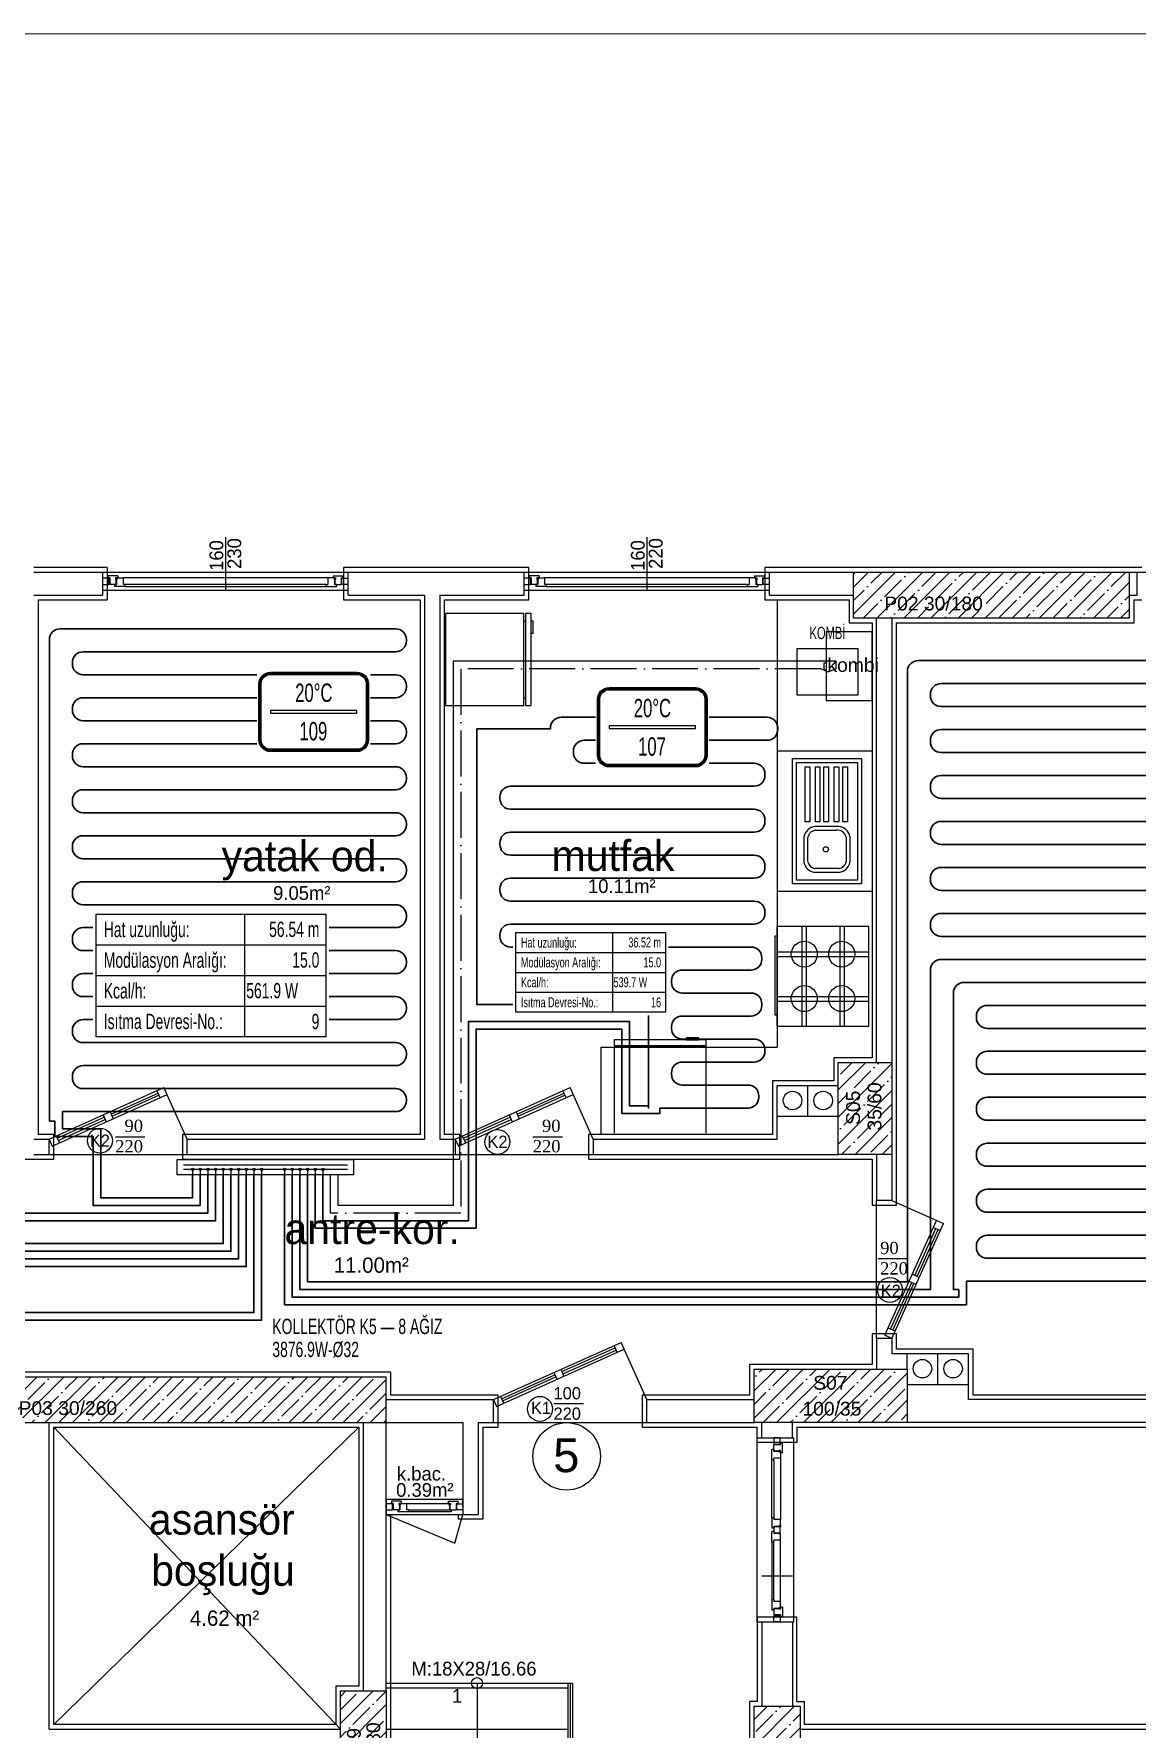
# Model space of a CAD drawing. Header units: centimetres. Extents: x 275281 to 287704, y -444050 to -441150.
# Drawn here: x 278011 to 278731, y -442256 to -441150 of the extents above; entities that cross this region are included whole.
import ezdxf
from ezdxf.enums import TextEntityAlignment as Align

# ---------------------------------------------------------------- set-up
doc = ezdxf.new("R2010")
doc.units = ezdxf.units.CM
doc.linetypes.add('ROTAS_ISITMA_DONUS', pattern=[40, 30, -5, 0, -5])
doc.layers.add('ANTED', color=144, linetype='CONTINUOUS', lineweight=0)
doc.layers.add('ROTAS-ISITMA-PEX', color=1, linetype='Continuous', lineweight=30)
for name, color, linetype in [('MKDU0', 50, 'CONTINUOUS'), ('ROTAS-ISITMA-CAP', 41, 'Continuous'), ('ROTAS-ISITMA-CIHAZ', 2, 'Continuous'), ('ROTAS-ISITMA-DONUS-BORU', 30, 'ROTAS_ISITMA_DONUS'), ('ROTAS-ISITMA-ETIKET', 2, 'Continuous'), ('ROTAS-ISITMA-GIDIS-BORU', 10, 'Continuous'), ('ROTAS-ISITMA-KOLLEKTOR', 1, 'Continuous'), ('ROTAS-ISITMA-MAHAL-ETIKET', 2, 'Continuous')]:
    doc.layers.add(name, color=color, linetype=linetype)
doc.styles.add('arial_1_18', font='arial.ttf', dxfattribs={"height": 0.2})
doc.styles.add('ROTAS-YAZI', font='arial.ttf')
pattern_1 = [(45, (255901.426, -437638.89), (-8.838835, 8.838835), []), (45, (255910.265, -437638.89), (-8.838835, 8.838835), [15.625, -3.125, 0, -3.125])]

# ---------------------------------------------------------------- blocks, each defined once
blk = doc.blocks.new('ROTAS-YI-MAHAL')
at = {"color": 2, "extrusion": (0, 0, -1)}
for points in [[(35.7, -18.4), (35.7, 18.4, 0.414214), (28.2, 25.9), (-28.2, 25.9, 0.414214), (-35.7, 18.4), (-35.7, -18.4, 0.414214), (-28.2, -25.9), (28.2, -25.9, 0.414214)], [(34.2, -18.4), (34.2, 18.4, 0.414214), (28.2, 24.4), (-28.2, 24.4, 0.414214), (-34.2, 18.4), (-34.2, -18.4, 0.414214), (-28.2, -24.4), (28.2, -24.4, 0.414214)]]:
    blk.add_lwpolyline(points, format="xyb", close=True, dxfattribs=at)
at = {"color": 4, "extrusion": (0, 0, -1)}
for points in [[(35.2, -18.4), (35.2, 18.4, 0.414214), (28.2, 25.4), (-28.2, 25.4, 0.414214), (-35.2, 18.4), (-35.2, -18.4, 0.414214), (-28.2, -25.4), (28.2, -25.4, 0.414214)], [(34.7, -18.4), (34.7, 18.4, 0.414214), (28.2, 24.9), (-28.2, 24.9, 0.414214), (-34.7, 18.4), (-34.7, -18.4, 0.414214), (-28.2, -24.9), (28.2, -24.9, 0.414214)]]:
    blk.add_lwpolyline(points, format="xyb", close=True, dxfattribs=at)
at = {"color": 2, "extrusion": (0, 0, -1)}
blk.add_lwpolyline([(28.2, -0.8), (-28.2, -0.8), (-28.2, 0.8), (28.2, 0.8)], close=True, dxfattribs=at)
at = {"color": 4, "style": 'ROTAS-YAZI', "width": 0.65}
blk.add_attdef('DERECE', (-12.1, 6.5), '', height=12, dxfattribs=at)
at = {"color": 2, "style": 'ROTAS-YAZI', "width": 0.65, "flags": 1}
for tag in ['ALAN', 'MAHAL']:
    blk.add_attdef(tag, (0, 0), '', height=5, dxfattribs=at)
at = {"color": 1, "style": 'ROTAS-YAZI', "width": 0.65}
blk.add_attdef('NO', (-9.3, -18.6), '', height=12, dxfattribs=at)
blk = doc.blocks.new('ROTAS-YI-ETIKET')
at = {"color": 2}
for p, q in [((96.9, 0), (96.9, -80)), ((0, -20), (150, -20)), ((0, -40), (150, -40)), ((0, -60), (150, -60))]:
    blk.add_line(p, q, dxfattribs=at)
at = {"color": 2, "extrusion": (0, 0, -1)}
blk.add_lwpolyline([(-150, 0), (-150, -80), (0, -80), (0, 0)], close=True, dxfattribs=at)
at = {"color": 2, "style": 'ROTAS-YAZI', "width": 0.65}
for s, p in [('Hat uzunluğu:', (5, -10)), ('Modülasyon Aralığı:', (5, -30)), ('Kcal/h:', (5, -50)), ('Isıtma Devresi-No.:', (5, -70))]:
    blk.add_text(s, height=10, dxfattribs=at).set_placement(p, align=Align.MIDDLE_LEFT)
at = {"color": 2, "style": 'ROTAS-YAZI', "width": 0.65, "flags": 1}
for tag in ['ALAN', 'NO', 'DERECE', 'BORU', 'MAHAL']:
    blk.add_attdef(tag, (0, 0), '', height=5, dxfattribs=at)
at = {"color": 2, "style": 'ROTAS-YAZI', "width": 0.65}
for tag, p in [('UZ', (145.7, -14.9)), ('AR', (145.7, -34.9)), ('NO1', (145.7, -75))]:
    blk.add_attdef(tag, text='', height=10, dxfattribs=at).set_placement(p, align=Align.RIGHT)
blk.add_attdef('YER', (98, -54.9), '', height=10, dxfattribs=at)

msp = doc.modelspace()

# ---------------------------------------------------------------- hatches: boundary and pattern name
at = {"layer": 'MKDU0', "ltscale": 0.03}
h = msp.add_hatch(dxfattribs=at)
h.set_pattern_fill('ANSI35', color=8, scale=50, style=0)
h.set_pattern_definition(pattern_1)
h.paths.add_polyline_path([(278726.3, -441500.8), (278546.3, -441500.8), (278546.3, -441530.8), (278726.3, -441530.8)])
h.paths.add_polyline_path([(278564, -441528.3), (278632.9, -441528.3), (278632.9, -441514.3), (278564, -441514.3)], flags=24)
h = msp.add_hatch(dxfattribs=at)
h.set_pattern_fill('ANSI35', color=8, scale=50, style=0)
h.set_pattern_definition(pattern_1)
h.paths.add_polyline_path([(278571.3, -441820.8), (278536.3, -441820.8), (278536.3, -441880.8), (278571.3, -441880.8)])
h.paths.add_polyline_path([(278566.9, -441867.5), (278566.9, -441831.4), (278553, -441831.4), (278553, -441867.5)], flags=24)
h.paths.add_polyline_path([(278552.9, -441863.8), (278552.9, -441836.8), (278538.9, -441836.8), (278538.9, -441863.8)], flags=24)
h = msp.add_hatch(dxfattribs=at)
h.set_pattern_fill('ANSI35', color=8, scale=50, style=0)
h.set_pattern_definition(pattern_1)
h.paths.add_polyline_path([(278581.3, -442020.8), (278481.3, -442020.8), (278481.3, -442055.8), (278581.3, -442055.8)])
h.paths.add_polyline_path([(278510.5, -442053.7), (278553.6, -442053.7), (278553.6, -442039.7), (278510.5, -442039.7)], flags=24)
h.paths.add_polyline_path([(278517.6, -442036.8), (278544.6, -442036.8), (278544.6, -442022.9), (278517.6, -442022.9)], flags=24)
h = msp.add_hatch(dxfattribs=at)
h.set_pattern_fill('ANSI35', color=8, scale=50, style=0)
h.set_pattern_definition(pattern_1)
h.paths.add_polyline_path([(278241.3, -442025.8), (277981.3, -442025.8), (277981.3, -442055.8), (278241.3, -442055.8)])
h.paths.add_polyline_path([(277999, -442053.3), (278067.9, -442053.3), (278067.9, -442039.3), (277999, -442039.3)], flags=24)
h = msp.add_hatch(dxfattribs=at)
h.set_pattern_fill('ANSI35', color=8, scale=50, style=0)
h.set_pattern_definition(pattern_1)
h.paths.add_polyline_path([(278241.3, -442230.8), (278211.3, -442230.8), (278211.3, -442310.8), (278241.3, -442310.8)])
h.paths.add_polyline_path([(278239.8, -442285.1), (278239.8, -442249), (278225.8, -442249), (278225.8, -442285.1)], flags=24)
h.paths.add_polyline_path([(278227.1, -442279.7), (278227.1, -442252.7), (278213.1, -442252.7), (278213.1, -442279.7)], flags=24)
h = msp.add_hatch(dxfattribs=at)
h.set_pattern_fill('ANSI35', color=8, scale=50, style=0)
h.set_pattern_definition([(45, (255901.426, -437658.89), (-8.838835, 8.838835), []), (45, (255910.265, -437658.89), (-8.838835, 8.838835), [15.625, -3.125, 0, -3.125])])
h.paths.add_polyline_path([(278511.3, -442240.8), (278481.3, -442240.8), (278481.3, -442320.8), (278511.3, -442320.8)])
h.paths.add_polyline_path([(278509.8, -442295.1), (278509.8, -442259), (278495.8, -442259), (278495.8, -442295.1)], flags=24)
h.paths.add_polyline_path([(278497.1, -442289.7), (278497.1, -442262.7), (278483.1, -442262.7), (278483.1, -442289.7)], flags=24)

# ---------------------------------------------------------------- linework, layer by layer
at = {"layer": 'ANTED'}
msp.add_line((275280.8, -441149.6), (281418.1, -441149.6), dxfattribs=at)
at = {"layer": 'MKDU0', "color": 8, "ltscale": 0.03}
for p, q in [((278136.3, -441477.9), (278136.3, -441512.6)), ((278411.3, -441477.9), (278411.3, -441512.6)), ((278059.1, -441497.8), (278011.3, -441497.8)), ((278011.3, -441500.8), (278056.1, -441500.8)), ((278056.3, -441515.8), (278056.3, -441500.8)), ((278056.3, -441515.8), (278056.3, -441500.8)), ((278056.3, -441500.8), (278216.3, -441500.8)), ((278059.3, -441518.8), (278059.3, -441497.8)), ((278334.3, -441497.8), (278213.3, -441497.8)), ((278213.3, -441497.8), (278213.3, -441518.8)), ((278216.3, -441500.8), (278331.3, -441500.8)), ((278216.3, -441515.8), (278216.3, -441500.8)), ((278331.3, -441515.8), (278331.3, -441500.8)), ((278331.3, -441515.8), (278331.3, -441500.8)), ((278331.3, -441500.8), (278491.3, -441500.8)), ((278334.3, -441518.8), (278334.3, -441497.8)), ((278546.3, -441497.8), (278488.3, -441497.8)), ((278488.3, -441497.8), (278488.3, -441518.8)), ((278491.3, -441500.8), (278546.3, -441500.8)), ((278491.3, -441515.8), (278491.3, -441500.8)), ((278491.3, -441515.8), (278491.3, -441500.8)), ((278726.3, -441497.8), (278546.3, -441497.8)), ((278734.3, -441497.8), (278726.3, -441497.8)), ((278726.3, -441500.8), (278731.3, -441500.8)), ((278731.3, -441515.8), (278731.3, -441500.8)), ((278731.3, -441500.8), (278891.3, -441500.8)), ((278060.3, -441504.8), (278056.3, -441504.8)), ((278056.3, -441508.8), (278060.3, -441508.8)), ((278056.3, -441512.6), (278216.3, -441512.6)), ((278059.6, -441503.2), (278059.6, -441504.6)), ((278066, -441503.2), (278059.6, -441503.2)), ((278060.8, -441504.6), (278059.6, -441504.6)), ((278060.3, -441508.8), (278060.3, -441504.8)), ((278060.8, -441504.6), (278060.8, -441508.8)), ((278064.8, -441508.8), (278060.8, -441508.8)), ((278063.9, -441508.8), (278065.1, -441508.8)), ((278063.9, -441508.8), (278063.9, -441510.2)), ((278070.7, -441510.2), (278063.9, -441510.2)), ((278064.5, -441504.6), (278064.5, -441505.6)), ((278066, -441504.6), (278064.5, -441504.6)), ((278064.8, -441505.6), (278064.5, -441505.6)), ((278064.8, -441505.6), (278064.8, -441508.8)), ((278065.1, -441504.6), (278069.5, -441504.6)), ((278065.1, -441504.6), (278065.1, -441505.1)), ((278065.4, -441505.1), (278065.1, -441505.1)), ((278065.4, -441505.6), (278065.1, -441505.6)), ((278065.1, -441505.6), (278065.1, -441508.8)), ((278065.4, -441505.1), (278065.4, -441505.6)), ((278066, -441503.2), (278066, -441504.6)), ((278203.1, -441504.6), (278069.5, -441504.6)), ((278069.5, -441504.6), (278069.5, -441508.8)), ((278070.7, -441508.8), (278069.5, -441508.8)), ((278201.9, -441508.8), (278070.7, -441508.8)), ((278070.7, -441508.8), (278070.7, -441510.2)), ((278070.7, -441510.2), (278201.9, -441510.2)), ((278201.9, -441508.8), (278201.9, -441510.2)), ((278201.9, -441508.8), (278203.1, -441508.8)), ((278201.9, -441510.2), (278208.7, -441510.2)), ((278207.5, -441504.6), (278203.1, -441504.6)), ((278203.1, -441504.6), (278203.1, -441508.8)), ((278206.6, -441503.2), (278206.6, -441504.6)), ((278206.6, -441503.2), (278213, -441503.2)), ((278206.6, -441504.6), (278208.1, -441504.6)), ((278207.2, -441505.1), (278207.5, -441505.1)), ((278207.2, -441505.1), (278207.2, -441505.6)), ((278207.2, -441505.6), (278207.5, -441505.6)), ((278207.5, -441504.6), (278207.5, -441505.1)), ((278207.5, -441505.6), (278207.5, -441508.8)), ((278208.7, -441508.8), (278207.5, -441508.8)), ((278207.8, -441505.6), (278207.8, -441508.8)), ((278207.8, -441505.6), (278208.1, -441505.6)), ((278207.8, -441508.8), (278211.8, -441508.8)), ((278208.1, -441504.6), (278208.1, -441505.6)), ((278208.7, -441508.8), (278208.7, -441510.2)), ((278211.8, -441504.6), (278211.8, -441508.8)), ((278211.8, -441504.6), (278213, -441504.6)), ((278212.3, -441504.8), (278216.3, -441504.8)), ((278212.3, -441508.8), (278212.3, -441504.8)), ((278216.3, -441508.8), (278212.3, -441508.8)), ((278213, -441503.2), (278213, -441504.6)), ((278335.3, -441504.8), (278331.3, -441504.8)), ((278331.3, -441508.8), (278335.3, -441508.8)), ((278331.3, -441512.6), (278491.3, -441512.6)), ((278334.6, -441503.2), (278334.6, -441504.6)), ((278341, -441503.2), (278334.6, -441503.2)), ((278335.8, -441504.6), (278334.6, -441504.6)), ((278335.3, -441508.8), (278335.3, -441504.8)), ((278335.8, -441504.6), (278335.8, -441508.8)), ((278339.8, -441508.8), (278335.8, -441508.8)), ((278338.9, -441508.8), (278340.1, -441508.8)), ((278338.9, -441508.8), (278338.9, -441510.2)), ((278345.7, -441510.2), (278338.9, -441510.2)), ((278339.5, -441504.6), (278339.5, -441505.6)), ((278341, -441504.6), (278339.5, -441504.6)), ((278339.8, -441505.6), (278339.5, -441505.6)), ((278339.8, -441505.6), (278339.8, -441508.8)), ((278340.1, -441504.6), (278344.5, -441504.6)), ((278340.1, -441504.6), (278340.1, -441505.1)), ((278340.4, -441505.1), (278340.1, -441505.1)), ((278340.4, -441505.6), (278340.1, -441505.6)), ((278340.1, -441505.6), (278340.1, -441508.8)), ((278340.4, -441505.1), (278340.4, -441505.6)), ((278341, -441503.2), (278341, -441504.6)), ((278478.1, -441504.6), (278344.5, -441504.6)), ((278344.5, -441504.6), (278344.5, -441508.8)), ((278345.7, -441508.8), (278344.5, -441508.8)), ((278476.9, -441508.8), (278345.7, -441508.8)), ((278345.7, -441508.8), (278345.7, -441510.2)), ((278345.7, -441510.2), (278476.9, -441510.2)), ((278476.9, -441508.8), (278476.9, -441510.2)), ((278476.9, -441508.8), (278478.1, -441508.8)), ((278476.9, -441510.2), (278483.7, -441510.2)), ((278482.5, -441504.6), (278478.1, -441504.6)), ((278478.1, -441504.6), (278478.1, -441508.8)), ((278481.6, -441503.2), (278481.6, -441504.6)), ((278481.6, -441503.2), (278488, -441503.2)), ((278481.6, -441504.6), (278483.1, -441504.6)), ((278482.2, -441505.1), (278482.5, -441505.1)), ((278482.2, -441505.1), (278482.2, -441505.6)), ((278482.2, -441505.6), (278482.5, -441505.6)), ((278482.5, -441504.6), (278482.5, -441505.1)), ((278482.5, -441505.6), (278482.5, -441508.8)), ((278483.7, -441508.8), (278482.5, -441508.8)), ((278482.8, -441505.6), (278482.8, -441508.8)), ((278482.8, -441505.6), (278483.1, -441505.6)), ((278482.8, -441508.8), (278486.8, -441508.8)), ((278483.1, -441504.6), (278483.1, -441505.6)), ((278483.7, -441508.8), (278483.7, -441510.2)), ((278486.8, -441504.6), (278486.8, -441508.8)), ((278486.8, -441504.6), (278488, -441504.6)), ((278487.3, -441504.8), (278491.3, -441504.8)), ((278487.3, -441508.8), (278487.3, -441504.8)), ((278491.3, -441508.8), (278487.3, -441508.8)), ((278488, -441503.2), (278488, -441504.6)), ((278011.3, -441515.8), (278056.1, -441515.8)), ((278014.3, -441518.8), (278059.1, -441518.8)), ((278014.3, -441533.8), (278014.3, -441518.8)), ((278213.3, -441518.8), (278263.3, -441518.8)), ((278216.3, -441515.8), (278266.3, -441515.8)), ((278263.3, -441518.8), (278263.3, -441867.8)), ((278266.3, -441515.8), (278266.3, -441870.8)), ((278276.3, -441515.8), (278276.3, -441870.8)), ((278276.3, -441515.8), (278331.3, -441515.8)), ((278279.3, -441867.8), (278279.3, -441518.8)), ((278279.3, -441518.8), (278334.3, -441518.8)), ((278488.3, -441518.8), (278543.3, -441518.8)), ((278491.3, -441515.8), (278546.3, -441515.8)), ((278496.3, -441518.8), (278496.3, -441810.8)), ((278543.3, -441518.8), (278543.3, -441533.8)), ((278726.3, -441515.8), (278731.3, -441515.8)), ((278729.3, -441518.8), (278734.3, -441518.8)), ((278729.3, -441533.8), (278729.3, -441518.8)), ((278014.3, -441822.8), (278014.3, -441533.8)), ((278331.1, -441527.8), (278279.9, -441527.8)), ((278279.9, -441527.8), (278279.9, -441587.8)), ((278331.1, -441587.8), (278331.1, -441527.8)), ((278331.1, -441532.8), (278332.1, -441532.8)), ((278332.1, -441527.8), (278332.1, -441587.8)), ((278335.9, -441527.8), (278332.1, -441527.8)), ((278335.9, -441587.8), (278335.9, -441527.8)), ((278335.9, -441532.5), (278337, -441532.5)), ((278335.9, -441540.9), (278335.9, -441532.5)), ((278337, -441532.5), (278337, -441540.9)), ((278543.3, -441533.8), (278548.3, -441533.8)), ((278548.3, -441533.8), (278558.3, -441533.8)), ((278561.3, -441530.8), (278551.3, -441530.8)), ((278558.3, -441533.8), (278558.3, -441817.8)), ((278561.3, -441820.8), (278561.3, -441530.8)), ((278571.3, -441530.8), (278571.3, -441820.8)), ((278574.3, -441820.8), (278574.3, -441533.8)), ((278574.3, -441533.8), (278729.3, -441533.8)), ((278337, -441540.9), (278335.9, -441540.9)), ((278528.3, -441539.8), (278528.3, -441584.8)), ((278558.3, -441539.8), (278528.3, -441539.8)), ((278558.3, -441584.8), (278558.3, -441539.8)), ((278527, -441564.8), (278527, -441559.9)), ((278527, -441559.9), (278528.3, -441559.9)), ((278528.3, -441564.8), (278527, -441564.8)), ((278279.9, -441587.8), (278331.1, -441587.8)), ((278331.1, -441582.8), (278332.1, -441582.8)), ((278332.1, -441587.8), (278335.9, -441587.8)), ((278558.3, -441584.8), (278528.3, -441584.8)), ((278496.3, -441617.5), (278558.3, -441617.5)), ((278506.4, -441704.3), (278506.4, -441622.5)), ((278506.4, -441622.5), (278551.4, -441622.5)), ((278551.4, -441622.5), (278551.4, -441704.3)), ((278508.9, -441701.8), (278508.9, -441625)), ((278508.9, -441625), (278548.9, -441625)), ((278514.6, -441663.8), (278514.6, -441627.8)), ((278514.6, -441627.8), (278517.6, -441627.8)), ((278517.6, -441627.8), (278517.6, -441663.8)), ((278521.3, -441663.8), (278521.3, -441627.8)), ((278521.3, -441627.8), (278524.3, -441627.8)), ((278524.3, -441627.8), (278524.3, -441663.8)), ((278526.9, -441663.8), (278526.9, -441627.8)), ((278526.9, -441627.8), (278529.9, -441627.8)), ((278529.9, -441627.8), (278529.9, -441663.8)), ((278533.6, -441663.8), (278533.6, -441627.8)), ((278533.6, -441627.8), (278536.6, -441627.8)), ((278536.6, -441627.8), (278536.6, -441663.8)), ((278539.2, -441663.8), (278539.2, -441627.8)), ((278539.2, -441627.8), (278542.2, -441627.8)), ((278542.2, -441627.8), (278542.2, -441663.8)), ((278548.9, -441625), (278548.9, -441701.8)), ((278517.6, -441663.8), (278514.6, -441663.8)), ((278536.6, -441666.8), (278521.2, -441666.8)), ((278524.3, -441663.8), (278521.3, -441663.8)), ((278529.9, -441663.8), (278526.9, -441663.8)), ((278536.6, -441663.8), (278533.6, -441663.8)), ((278542.2, -441663.8), (278539.2, -441663.8)), ((278513.9, -441690), (278513.9, -441673.6)), ((278516.4, -441689.7), (278516.4, -441673.9)), ((278534.9, -441669.3), (278521.2, -441669.3)), ((278541.4, -441673.7), (278541.4, -441689.9)), ((278543.9, -441673.4), (278543.9, -441690.2)), ((278548.9, -441701.8), (278508.9, -441701.8)), ((278537, -441696.8), (278520.8, -441696.8)), ((278536.8, -441694.3), (278521, -441694.3)), ((278558.3, -441709.3), (278496.3, -441709.3)), ((278551.4, -441704.3), (278506.4, -441704.3)), ((278556.3, -441732.1), (278496.3, -441732.1)), ((278496.3, -441797.1), (278496.3, -441732.1)), ((278512.4, -441732.1), (278512.4, -441797.1)), ((278515.4, -441732.1), (278515.4, -441797.1)), ((278537.2, -441732.1), (278537.2, -441797.1)), ((278540.2, -441732.1), (278540.2, -441797.1)), ((278556.3, -441797.1), (278556.3, -441732.1)), ((278495, -441738.2), (278496.3, -441738.2)), ((278495, -441780), (278495, -441738.2)), ((278496.3, -441748.6), (278556.3, -441748.6)), ((278496.3, -441751.6), (278556.3, -441751.6)), ((278496.3, -441777.7), (278556.3, -441777.7)), ((278495, -441790), (278495, -441780)), ((278496.3, -441790), (278495, -441790)), ((278496.3, -441780.7), (278556.3, -441780.7)), ((278496.3, -441797.1), (278556.3, -441797.1)), ((278381.3, -441810.8), (278496.3, -441810.8)), ((278381.3, -441810.8), (278381.3, -441867.8)), ((278450.1, -441805.9), (278390.1, -441805.9)), ((278390.1, -441805.9), (278390.1, -441809.8)), ((278390.1, -441809.8), (278450.1, -441809.8)), ((278450.1, -441810.8), (278390.1, -441810.8)), ((278390.1, -441810.8), (278390.1, -441866.9)), ((278395.1, -441810.8), (278395.1, -441809.8)), ((278445.3, -441804.8), (278437, -441804.8)), ((278437, -441804.8), (278437, -441805.9)), ((278437, -441805.9), (278445.3, -441805.9)), ((278445.1, -441810.8), (278445.1, -441809.8)), ((278445.3, -441805.9), (278445.3, -441804.8)), ((278450.1, -441809.8), (278450.1, -441805.9)), ((278450.1, -441866.9), (278450.1, -441810.8)), ((278014.3, -441867.8), (278014.3, -441822.8)), ((278558.3, -441817.8), (278533.3, -441817.8)), ((278533.3, -441817.8), (278533.3, -441832.8)), ((278574.3, -441880.8), (278574.3, -441820.8)), ((278533.3, -441832.8), (278493.3, -441832.8)), ((278493.3, -441832.8), (278493.3, -441835.8)), ((278021.3, -441870.8), (278096.2, -441837.1)), ((278023.3, -441875.3), (278098.2, -441841.7)), ((278061.7, -441854.4), (278092.3, -441840.7)), ((278062.3, -441855.8), (278092.9, -441842.1)), ((278093.7, -441843.7), (278091.6, -441839.2)), ((278111.3, -441870.8), (278096.2, -441837.1)), ((278286.3, -441870.8), (278361.2, -441837.1)), ((278288.3, -441875.3), (278363.2, -441841.7)), ((278326.7, -441854.4), (278357.3, -441840.7)), ((278327.3, -441855.8), (278357.9, -441842.1)), ((278358.7, -441843.7), (278356.6, -441839.2)), ((278376.3, -441870.8), (278361.2, -441837.1)), ((278493.3, -441835.8), (278493.3, -441867.8)), ((278496.3, -441870.8), (278496.3, -441835.8)), ((278496.3, -441835.8), (278536.3, -441835.8)), ((278496.3, -441835.8), (278536.3, -441835.8)), ((278496.3, -441835.8), (278536.3, -441835.8)), ((278496.3, -441835.8), (278536.3, -441835.8)), ((278496.3, -441835.8), (278536.3, -441835.8)), ((278516.3, -441855.8), (278516.3, -441835.8)), ((278026.5, -441870.2), (278057.1, -441856.5)), ((278056.5, -441855), (278058.5, -441859.5)), ((278061, -441852.9), (278063.1, -441857.5)), ((278291.5, -441870.2), (278322.1, -441856.5)), ((278321.5, -441855), (278323.5, -441859.5)), ((278326, -441852.9), (278328.1, -441857.5)), ((278496.3, -441855.8), (278536.3, -441855.8)), ((278496.3, -441855.8), (278536.3, -441855.8)), ((278027.2, -441871.6), (278057.8, -441857.9)), ((278292.2, -441871.6), (278322.8, -441857.9)), ((278011.3, -441870.8), (278021.3, -441870.8)), ((278024.3, -441867.8), (278014.3, -441867.8)), ((278021.3, -441880.8), (278021.3, -441870.8)), ((278021.3, -441870.8), (278023.3, -441875.3)), ((278024.3, -441883.8), (278024.3, -441867.8)), ((278025.9, -441868.7), (278027.9, -441873.3)), ((278064.5, -441869.2), (278083.8, -441869.2)), ((278263.3, -441867.8), (278108.3, -441867.8)), ((278108.3, -441867.8), (278108.3, -441883.8)), ((278111.3, -441870.8), (278266.3, -441870.8)), ((278111.3, -441880.8), (278111.3, -441870.8)), ((278276.3, -441870.8), (278286.3, -441870.8)), ((278289.3, -441867.8), (278279.3, -441867.8)), ((278286.3, -441870.8), (278286.3, -441880.8)), ((278286.3, -441870.8), (278288.3, -441875.3)), ((278289.3, -441883.8), (278289.3, -441867.8)), ((278290.9, -441868.7), (278292.9, -441873.3)), ((278337, -441869.2), (278356.3, -441869.2)), ((278493.3, -441867.8), (278373.3, -441867.8)), ((278373.3, -441867.8), (278373.3, -441883.8)), ((278376.3, -441870.8), (278496.3, -441870.8)), ((278376.3, -441870.8), (278376.3, -441880.8)), ((277963.3, -441883.8), (278024.3, -441883.8)), ((278011.3, -441880.8), (278021.3, -441880.8)), ((278021.3, -441880.8), (278111.3, -441880.8)), ((278108.3, -441883.8), (278289.3, -441883.8)), ((278111.3, -441880.8), (278286.3, -441880.8)), ((278286.3, -441880.8), (278376.3, -441880.8)), ((278373.3, -441883.8), (278533.3, -441883.8)), ((278376.3, -441880.8), (278536.3, -441880.8)), ((278533.3, -441883.8), (278558.3, -441883.8)), ((278558.3, -441883.8), (278558.3, -441913.8)), ((278561.3, -441880.8), (278561.3, -441910.8)), ((278571.3, -441880.8), (278571.3, -441910.8)), ((278574.3, -441913.8), (278574.3, -441880.8)), ((278571.3, -441910.8), (278561.3, -441910.8)), ((278561.3, -442000.8), (278561.3, -441910.8)), ((278571.3, -441910.8), (278604.9, -441925.9)), ((278558.3, -441913.8), (278574.3, -441913.8)), ((278566.7, -441998.7), (278600.4, -441923.8)), ((278571.3, -442000.8), (278604.9, -441925.9)), ((278586.2, -441959.7), (278600, -441929.1)), ((278587.7, -441960.4), (278601.4, -441929.8)), ((278598.3, -441928.4), (278602.9, -441930.4)), ((278581.5, -441948.9), (278562.2, -441948.9)), ((278570.4, -441994.9), (278584.2, -441964.3)), ((278571.9, -441995.5), (278585.6, -441964.9)), ((278587.1, -441965.6), (278582.5, -441963.6)), ((278589.1, -441961), (278584.6, -441959)), ((278574.3, -441997.8), (278558.3, -441997.8)), ((278558.3, -441997.8), (278558.3, -442017.8)), ((278571.3, -442000.8), (278566.7, -441998.7)), ((278573.3, -441996.2), (278568.8, -441994.2)), ((278574.3, -442007.8), (278574.3, -441997.8)), ((278311.3, -442040.8), (278394.5, -442003.4)), ((278313.3, -442045.3), (278396.5, -442007.9)), ((278355.8, -442022.5), (278390.6, -442006.9)), ((278356.5, -442024), (278391.2, -442008.4)), ((278392, -442010), (278389.9, -442005.4)), ((278411.3, -442040.8), (278394.5, -442003.4)), ((278561.3, -442000.8), (278561.3, -442020.8)), ((278571.3, -442000.8), (278561.3, -442000.8)), ((278571.3, -442000.8), (278571.3, -442010.8)), ((278621.3, -442010.8), (278571.3, -442010.8)), ((278624.3, -442007.8), (278574.3, -442007.8)), ((278581.3, -442020.8), (278581.3, -442010.8)), ((278601.3, -442030.8), (278601.3, -442010.8)), ((278621.3, -442040.8), (278621.3, -442010.8)), ((278621.3, -442030.8), (278621.3, -442010.8)), ((278621.3, -442030.8), (278621.3, -442010.8)), ((278624.3, -442037.8), (278624.3, -442007.8)), ((278355.2, -442021), (278357.2, -442025.6)), ((278558.3, -442017.8), (278478.3, -442017.8)), ((278478.3, -442017.8), (278478.3, -442037.8)), ((278044.3, -442022.8), (277999.3, -442022.8)), ((278208.3, -442022.8), (278044.3, -442022.8)), ((278244.3, -442022.8), (278208.3, -442022.8)), ((278244.3, -442037.8), (278244.3, -442022.8)), ((278316.5, -442040.2), (278351.3, -442024.6)), ((278317.2, -442041.6), (278351.9, -442026)), ((278350.6, -442023.1), (278352.7, -442027.7)), ((278581.3, -442030.8), (278621.3, -442030.8)), ((278241.3, -442040.8), (278311.3, -442040.8)), ((278314.3, -442037.8), (278244.3, -442037.8)), ((278311.3, -442055.8), (278311.3, -442040.8)), ((278311.3, -442040.8), (278313.3, -442045.3)), ((278314.3, -442058.8), (278314.3, -442037.8)), ((278315.9, -442038.7), (278317.9, -442043.3)), ((278370, -442043.6), (278350.7, -442043.6)), ((278478.3, -442037.8), (278408.3, -442037.8)), ((278408.3, -442037.8), (278408.3, -442058.8)), ((278411.3, -442040.8), (278481.3, -442040.8)), ((278411.3, -442055.8), (278411.3, -442040.8)), ((278911.3, -442040.8), (278621.3, -442040.8)), ((278908.3, -442037.8), (278624.3, -442037.8)), ((278021.3, -442255.8), (278021.3, -442055.8)), ((278226.3, -442230.8), (278226.3, -442055.8)), ((278241.3, -442055.8), (278291.3, -442055.8)), ((278241.3, -442230.8), (278241.3, -442055.8)), ((278291.3, -442055.7), (278291.3, -442115.7)), ((278301.3, -442055.8), (278311.3, -442055.8)), ((278301.3, -442055.8), (278301.3, -442115.7)), ((278311.3, -442055.8), (278411.3, -442055.8)), ((278411.3, -442055.8), (278481.3, -442055.8)), ((278486.3, -442065.8), (278486.3, -442055.8)), ((278506.3, -442065.8), (278506.3, -442055.8)), ((278911.3, -442055.8), (278581.3, -442055.8)), ((278024.3, -442252.8), (278024.3, -442058.8)), ((278024.3, -442058.8), (278041.3, -442058.8)), ((278024.3, -442058.8), (278211.3, -442255.8)), ((278024.3, -442252.8), (278223.3, -442058.8)), ((278041.3, -442058.8), (278211.3, -442058.8)), ((278211.3, -442058.8), (278223.3, -442058.8)), ((278223.3, -442058.8), (278223.3, -442227.8)), ((278304.3, -442058.8), (278314.3, -442058.8)), ((278304.3, -442058.8), (278304.3, -442118.7)), ((278408.3, -442058.8), (278483.3, -442058.8)), ((278483.3, -442068.8), (278483.3, -442058.8)), ((278483.3, -442185.8), (278483.3, -442065.8)), ((278483.3, -442065.8), (278486.3, -442065.8)), ((278486.3, -442065.8), (278506.3, -442065.8)), ((278498.3, -442065.8), (278494.3, -442065.8)), ((278494.3, -442065.8), (278494.3, -442069.8)), ((278498.3, -442069.8), (278498.3, -442065.8)), ((278501.3, -442065.8), (278507.3, -442065.8)), ((278507.3, -442185.8), (278507.3, -442065.8)), ((278509.3, -442058.8), (278581.3, -442058.8)), ((278509.3, -442058.8), (278509.3, -442068.8)), ((278581.3, -442058.8), (279164.3, -442058.8)), ((278509.3, -442068.8), (278483.3, -442068.8)), ((278492.9, -442080.2), (278492.9, -442073.4)), ((278494.3, -442073.4), (278492.9, -442073.4)), ((278494.3, -442069.8), (278498.3, -442069.8)), ((278498.5, -442070.3), (278494.3, -442070.3)), ((278494.3, -442074.3), (278494.3, -442070.3)), ((278494.3, -442073.4), (278494.3, -442074.6)), ((278497.5, -442074.3), (278494.3, -442074.3)), ((278497.5, -442074.6), (278494.3, -442074.6)), ((278498.5, -442074), (278497.5, -442074)), ((278497.5, -442074.3), (278497.5, -442074)), ((278497.5, -442074.9), (278497.5, -442074.6)), ((278498, -442074.9), (278497.5, -442074.9)), ((278498.5, -442074.6), (278498, -442074.6)), ((278498, -442074.9), (278498, -442074.6)), ((278498.5, -442070.3), (278498.5, -442069.1)), ((278499.9, -442069.1), (278498.5, -442069.1)), ((278498.5, -442075.5), (278498.5, -442074)), ((278498.5, -442074.6), (278498.5, -442079)), ((278499.9, -442075.5), (278498.5, -442075.5)), ((278499.9, -442075.5), (278499.9, -442069.1)), ((278494.3, -442080.2), (278492.9, -442080.2)), ((278492.9, -442117.9), (278492.9, -442080.2)), ((278494.3, -442080.2), (278494.3, -442079)), ((278498.5, -442079), (278494.3, -442079)), ((278494.3, -442080.2), (278494.3, -442117.9)), ((278498.5, -442079), (278498.5, -442119.1)), ((278241.3, -442105.7), (278291.3, -442105.7)), ((278241.3, -442105.7), (278241.3, -442115.7)), ((278245.3, -442108.7), (278241.3, -442108.7)), ((278241.3, -442108.7), (278241.3, -442112.7)), ((278244.6, -442107.1), (278244.6, -442108.5)), ((278251, -442107.1), (278244.6, -442107.1)), ((278245.8, -442108.5), (278244.6, -442108.5)), ((278245.3, -442112.7), (278245.3, -442108.7)), ((278245.8, -442108.5), (278245.8, -442112.7)), ((278249.5, -442108.5), (278249.5, -442109.5)), ((278251, -442108.5), (278249.5, -442108.5)), ((278249.8, -442109.5), (278249.5, -442109.5)), ((278249.8, -442109.5), (278249.8, -442112.7)), ((278250.1, -442108.5), (278254.5, -442108.5)), ((278250.1, -442108.5), (278250.1, -442109)), ((278250.4, -442109), (278250.1, -442109)), ((278250.4, -442109.5), (278250.1, -442109.5)), ((278250.1, -442109.5), (278250.1, -442112.7)), ((278250.4, -442109), (278250.4, -442109.5)), ((278251, -442107.1), (278251, -442108.5)), ((278254.5, -442108.5), (278254.5, -442112.7)), ((278254.5, -442108.5), (278283.1, -442108.5)), ((278281.6, -442107.1), (278281.6, -442108.5)), ((278281.6, -442107.1), (278288, -442107.1)), ((278281.6, -442108.5), (278283.1, -442108.5)), ((278282.2, -442109), (278282.5, -442109)), ((278282.2, -442109), (278282.2, -442109.5)), ((278282.2, -442109.5), (278282.5, -442109.5)), ((278282.5, -442108.5), (278282.5, -442109)), ((278282.5, -442109.5), (278282.5, -442112.7)), ((278282.8, -442109.5), (278282.8, -442112.7)), ((278282.8, -442109.5), (278283.1, -442109.5)), ((278283.1, -442108.5), (278283.1, -442109.5)), ((278286.8, -442108.5), (278286.8, -442112.7)), ((278286.8, -442108.5), (278288, -442108.5)), ((278287.3, -442108.7), (278291.3, -442108.7)), ((278287.3, -442112.7), (278287.3, -442108.7)), ((278288, -442107.1), (278288, -442108.5)), ((278291.3, -442108.7), (278291.3, -442105.7)), ((278291.3, -442108.7), (278291.3, -442112.7)), ((278291.3, -442110.7), (278291.3, -442108.7)), ((278291.3, -442108.7), (278291.3, -442115.7)), ((278241.3, -442112.7), (278245.3, -442112.7)), ((278241.3, -442115.7), (278291.3, -442115.7)), ((278241.3, -442115.7), (278286, -442134.5)), ((278244.3, -442230.8), (278244.3, -442115.7)), ((278249.8, -442112.7), (278245.8, -442112.7)), ((278248.9, -442112.7), (278250.1, -442112.7)), ((278248.9, -442112.7), (278248.9, -442114.1)), ((278255.7, -442114.1), (278248.9, -442114.1)), ((278255.7, -442112.7), (278254.5, -442112.7)), ((278255.7, -442112.7), (278282.5, -442112.7)), ((278255.7, -442112.7), (278255.7, -442114.1)), ((278283.7, -442114.1), (278255.7, -442114.1)), ((278283.7, -442112.7), (278282.5, -442112.7)), ((278282.8, -442112.7), (278286.8, -442112.7)), ((278283.7, -442112.7), (278283.7, -442114.1)), ((278286, -442134.5), (278291.3, -442115.7)), ((278291.3, -442112.7), (278287.3, -442112.7)), ((278288.1, -442115.7), (278288.1, -442118.7)), ((278304.3, -442118.7), (278288.1, -442118.7)), ((278291.3, -442115.7), (278301.3, -442115.7)), ((278494.3, -442117.9), (278492.9, -442117.9)), ((278492.9, -442117.9), (278492.9, -442124.7)), ((278494.3, -442117.9), (278494.3, -442119.1)), ((278498.5, -442119.1), (278494.3, -442119.1)), ((278498.5, -442123.5), (278498.5, -442119.1)), ((278494.3, -442124.7), (278492.9, -442124.7)), ((278492.9, -442133.7), (278492.9, -442126.9)), ((278494.3, -442126.9), (278492.9, -442126.9)), ((278494.3, -442124.7), (278494.3, -442123.5)), ((278497.5, -442123.5), (278494.3, -442123.5)), ((278497.5, -442123.8), (278494.3, -442123.8)), ((278498.3, -442123.8), (278494.3, -442123.8)), ((278494.3, -442123.8), (278494.3, -442127.8)), ((278494.3, -442127.8), (278494.3, -442128.1)), ((278494.3, -442127.8), (278498.3, -442127.8)), ((278498.5, -442128.1), (278494.3, -442128.1)), ((278494.3, -442133.7), (278494.3, -442132.5)), ((278498.5, -442132.5), (278494.3, -442132.5)), ((278498, -442123.2), (278497.5, -442123.2)), ((278497.5, -442123.2), (278497.5, -442123.5)), ((278497.5, -442128.4), (278497.5, -442128.1)), ((278498, -442128.4), (278497.5, -442128.4)), ((278498, -442123.2), (278498, -442123.5)), ((278498.5, -442123.5), (278498, -442123.5)), ((278498.5, -442128.1), (278498, -442128.1)), ((278498, -442128.4), (278498, -442128.1)), ((278498.3, -442127.8), (278498.3, -442123.8)), ((278498.5, -442124.1), (278498.3, -442124.1)), ((278498.5, -442122.6), (278498.5, -442124.1)), ((278498.5, -442172.6), (278498.5, -442128.1)), ((278494.3, -442133.7), (278492.9, -442133.7)), ((278492.9, -442133.7), (278492.9, -442171.4)), ((278494.3, -442171.4), (278494.3, -442133.7)), ((278486.3, -442155.8), (278506.3, -442155.8)), ((278494.3, -442171.4), (278492.9, -442171.4)), ((278492.9, -442171.4), (278492.9, -442178.2)), ((278494.3, -442171.4), (278494.3, -442172.6)), ((278498.5, -442172.6), (278494.3, -442172.6)), ((278494.3, -442178.2), (278494.3, -442177)), ((278497.5, -442177), (278494.3, -442177)), ((278494.3, -442177.3), (278494.3, -442181.3)), ((278497.5, -442177.3), (278494.3, -442177.3)), ((278498, -442176.7), (278497.5, -442176.7)), ((278497.5, -442176.7), (278497.5, -442177)), ((278497.5, -442177.3), (278497.5, -442177.6)), ((278498, -442176.7), (278498, -442177)), ((278498.5, -442177), (278498, -442177)), ((278498.5, -442177), (278498.5, -442172.6)), ((278499.9, -442176.1), (278498.5, -442176.1)), ((278498.5, -442176.1), (278498.5, -442177.6)), ((278499.9, -442176.1), (278499.9, -442182.5)), ((278483.3, -442182.8), (278483.3, -442237.8)), ((278509.3, -442182.8), (278483.3, -442182.8)), ((278483.3, -442185.8), (278486.3, -442185.8)), ((278486.3, -442185.8), (278486.3, -442240.8)), ((278486.3, -442185.8), (278506.3, -442185.8)), ((278494.3, -442178.2), (278492.9, -442178.2)), ((278498.5, -442181.3), (278494.3, -442181.3)), ((278494.3, -442185.8), (278494.3, -442181.8)), ((278494.3, -442181.8), (278498.3, -442181.8)), ((278498.3, -442185.8), (278494.3, -442185.8)), ((278498.5, -442177.6), (278497.5, -442177.6)), ((278498.3, -442181.8), (278498.3, -442185.8)), ((278498.5, -442181.3), (278498.5, -442182.5)), ((278499.9, -442182.5), (278498.5, -442182.5)), ((278501.3, -442185.8), (278507.3, -442185.8)), ((278506.3, -442185.8), (278506.3, -442240.8)), ((278509.3, -442237.8), (278509.3, -442182.8)), ((278223.3, -442227.8), (278208.3, -442227.8)), ((278208.3, -442227.8), (278208.3, -442252.8)), ((278241.3, -442225.8), (278359.8, -442225.8)), ((278241.3, -442228.8), (278359.8, -442228.8)), ((278244.3, -442310.8), (278244.3, -442230.8)), ((278300.5, -442225.8), (278300.5, -442472.8)), ((278359.8, -442225.8), (278359.8, -442651.9)), ((278359.8, -442225.8), (278362.8, -442225.8)), ((278361.3, -442225.8), (278361.3, -442651.5)), ((278362.8, -442225.8), (278362.8, -442654.3)), ((278483.3, -442237.8), (278478.3, -442237.8)), ((278478.3, -442237.8), (278478.3, -442320.8)), ((278509.3, -442237.8), (278514.3, -442237.8)), ((278514.3, -442252.8), (278514.3, -442237.8)), ((278208.3, -442252.8), (278024.3, -442252.8)), ((278801.3, -442252.8), (278514.3, -442252.8)), ((278021.3, -442255.8), (278211.3, -442255.8)), ((278241.3, -442255.8), (278359.8, -442255.8)), ((278511.3, -442255.8), (278801.3, -442255.8))]:
    msp.add_line(p, q, dxfattribs=at)
for points in [[(278726.3, -441530.8), (278546.3, -441530.8), (278546.3, -441500.8)], [(278546.3, -441500.8), (278726.3, -441500.8)], [(278726.3, -441530.8), (278726.3, -441500.8)], [(278536.3, -441880.8), (278536.3, -441820.8)], [(278536.3, -441820.8), (278571.3, -441820.8)], [(278571.3, -441820.8), (278571.3, -441880.8)], [(278571.3, -441880.8), (278536.3, -441880.8)], [(278481.3, -442020.8), (278581.3, -442020.8)], [(278481.3, -442055.8), (278481.3, -442020.8)], [(278581.3, -442020.8), (278581.3, -442055.8)], [(277981.3, -442025.8), (278241.3, -442025.8)], [(278241.3, -442055.8), (278241.3, -442025.8)], [(277981.3, -442055.8), (278241.3, -442055.8)], [(278581.3, -442055.8), (278481.3, -442055.8)], [(278211.3, -442310.8), (278211.3, -442230.8)], [(278211.3, -442230.8), (278241.3, -442230.8)], [(278241.3, -442230.8), (278241.3, -442310.8)], [(278481.3, -442320.8), (278481.3, -442240.8)], [(278481.3, -442240.8), (278511.3, -442240.8)], [(278511.3, -442240.8), (278511.3, -442320.8)]]:
    msp.add_lwpolyline(points, dxfattribs=at)
for centre, radius in [((278528.1, -441681.7), 1.68), ((278514.1, -441750.1), 8.48), ((278538.5, -441750.1), 8.48), ((278514.1, -441779.1), 8.48), ((278538.5, -441779.1), 8.48), ((278506.4, -441845.6), 6.03), ((278526.4, -441845.6), 6.03), ((278054.4, -441871.8), 8.14), ((278313.8, -441872.6), 8.14), ((278570, -441969.2), 8.14), ((278591.2, -442020.6), 6.03), ((278611.2, -442020.6), 6.03), ((278341.6, -442046.8), 8.14), ((278359, -442077.8), 22), ((278300.5, -442225.8), 3.6)]:
    msp.add_circle(centre, radius, dxfattribs=at)
for centre, radius, start, end in [((278522.1, -441675.1), 8.38, 96.4155, 169.7181), ((278535.7, -441675.1), 8.38, 11.858, 83.5845), ((278522.1, -441675.1), 5.88, 96.4155, 167.7182), ((278535.7, -441675.1), 5.88, 14.1672, 97.6606), ((278522.1, -441688.5), 8.38, 190.2819, 261.0868), ((278522.1, -441688.5), 5.88, 192.2818, 259.3546), ((278535.7, -441688.5), 5.88, 280.6454, 345.8328), ((278535.7, -441688.5), 8.38, 278.9132, 348.142)]:
    msp.add_arc(centre, radius, start, end, dxfattribs=at)
at = {"layer": 'ROTAS-ISITMA-CIHAZ'}
msp.add_lwpolyline([(278509.2, -441580.9), (278549.2, -441580.9), (278549.2, -441550.9), (278509.2, -441550.9)], close=True, dxfattribs=at)
at = {"layer": 'ROTAS-ISITMA-DONUS-BORU'}
msp.add_lwpolyline([(278529.2, -441565.9), (278524.9, -441564), (278289.9, -441564), (278289.9, -441919), (278204.9, -441919), (278204.9, -441894)], dxfattribs=at)
at = {"layer": 'ROTAS-ISITMA-GIDIS-BORU'}
msp.add_lwpolyline([(278529.2, -441565.9), (278534.9, -441564), (278534.9, -441559), (278284.9, -441559), (278284.9, -441914), (278209.9, -441914), (278209.9, -441894)], dxfattribs=at)
at = {"layer": 'ROTAS-ISITMA-KOLLEKTOR'}
for p, q in [((278108.9, -441887.5), (278215.9, -441887.5)), ((278108.9, -441890.5), (278215.9, -441890.5)), ((278114.9, -441890.5), (278114.9, -441894)), ((278119.9, -441890.5), (278119.9, -441894)), ((278124.9, -441890.5), (278124.9, -441894)), ((278129.9, -441890.5), (278129.9, -441894)), ((278134.9, -441890.5), (278134.9, -441894)), ((278139.9, -441890.5), (278139.9, -441894)), ((278144.9, -441890.5), (278144.9, -441894)), ((278149.9, -441890.5), (278149.9, -441894)), ((278154.9, -441890.5), (278154.9, -441894)), ((278159.9, -441890.5), (278159.9, -441894)), ((278174.9, -441890.5), (278174.9, -441894)), ((278179.9, -441890.5), (278179.9, -441894)), ((278184.9, -441890.5), (278184.9, -441894)), ((278189.9, -441890.5), (278189.9, -441894)), ((278194.9, -441890.5), (278194.9, -441894)), ((278199.9, -441890.5), (278199.9, -441894))]:
    msp.add_line(p, q, dxfattribs=at)
msp.add_lwpolyline([(278104.9, -441884), (278219.9, -441884), (278219.9, -441894), (278104.9, -441894)], close=True, dxfattribs=at)
for centre in [(278114.9, -441890.5), (278119.9, -441890.5), (278124.9, -441890.5), (278129.9, -441890.5), (278134.9, -441890.5), (278139.9, -441890.5), (278144.9, -441890.5), (278149.9, -441890.5), (278154.9, -441890.5), (278159.9, -441890.5), (278174.9, -441890.5), (278179.9, -441890.5), (278184.9, -441890.5), (278189.9, -441890.5), (278194.9, -441890.5), (278199.9, -441890.5)]:
    msp.add_circle(centre, 0.8, dxfattribs=at)
at = {"layer": 'ROTAS-ISITMA-PEX'}
for points in [[(278119.9, -441894), (278119.9, -441914), (278049.9, -441914), (278049.9, -441869), (278024.9, -441869), (278024.9, -441859), (278021.4, -441859), (278021.4, -441852.8), (278021.4, -441544.8, -0.414214), (278028.4, -441537.8), (278247.4, -441537.8, -0.414214), (278254.4, -441544.8), (278254.4, -441545.8, -0.414214), (278247.4, -441552.8), (278043.4, -441552.8, 0.414214), (278036.4, -441559.8), (278036.4, -441560.8, 0.414214), (278043.4, -441567.8), (278247.4, -441567.8, -0.414214), (278254.4, -441574.8), (278254.4, -441575.8, -0.414214), (278247.4, -441582.8), (278043.4, -441582.8, 0.414214), (278036.4, -441589.8), (278036.4, -441590.8, 0.414214), (278043.4, -441597.8), (278247.4, -441597.8, -0.414214), (278254.4, -441604.8), (278254.4, -441605.8, -0.414214), (278247.4, -441612.8), (278043.4, -441612.8, 0.414214), (278036.4, -441619.8), (278036.4, -441620.8, 0.414214), (278043.4, -441627.8), (278247.4, -441627.8, -0.414214), (278254.4, -441634.8), (278254.4, -441635.8, -0.414214), (278247.4, -441642.8), (278043.4, -441642.8, 0.414214), (278036.4, -441649.8), (278036.4, -441650.8, 0.414214), (278043.4, -441657.8), (278247.4, -441657.8, -0.414214), (278254.4, -441664.8), (278254.4, -441665.8, -0.414214), (278247.4, -441672.8), (278043.4, -441672.8, 0.414214), (278036.4, -441679.8), (278036.4, -441680.8, 0.414214), (278043.4, -441687.8), (278247.4, -441687.8, -0.414214), (278254.4, -441694.8), (278254.4, -441695.8, -0.414214), (278247.4, -441702.8), (278043.4, -441702.8, 0.414214), (278036.4, -441709.8), (278036.4, -441710.8, 0.414214), (278043.4, -441717.8), (278247.4, -441717.8, -0.414214), (278254.4, -441724.8), (278254.4, -441725.8, -0.414214), (278247.4, -441732.8), (278043.4, -441732.8, 0.414214), (278036.4, -441739.8), (278036.4, -441740.8, 0.414214), (278043.4, -441747.8), (278247.4, -441747.8, -0.414214), (278254.4, -441754.8), (278254.4, -441755.8, -0.414214), (278247.4, -441762.8), (278043.4, -441762.8, 0.414214), (278036.4, -441769.8), (278036.4, -441770.8, 0.414214), (278043.4, -441777.8), (278247.4, -441777.8, -0.414214), (278254.4, -441784.8), (278254.4, -441785.8, -0.414214), (278247.4, -441792.8), (278043.4, -441792.8, 0.414214), (278036.4, -441799.8), (278036.4, -441800.8, 0.414214), (278043.4, -441807.8), (278247.4, -441807.8, -0.414214), (278254.4, -441814.8), (278254.4, -441815.8, -0.414214), (278247.4, -441822.8), (278043.4, -441822.8, 0.414214), (278036.4, -441829.8), (278036.4, -441830.8, 0.414214), (278043.4, -441837.8), (278247.4, -441837.8, -0.414214), (278254.4, -441844.8), (278254.4, -441845.8, -0.414214), (278247.4, -441852.8), (278036.4, -441852.8), (278029.9, -441852.8), (278029.9, -441864), (278054.9, -441864), (278054.9, -441909), (278114.9, -441909), (278114.9, -441894)], [(278189.9, -441894), (278189.9, -441964), (278581.4, -441964), (278581.4, -441963.5), (278581.4, -441565.5, -0.414214), (278588.4, -441558.5), (278963.4, -441558.5, -0.414214)], [(278963.4, -441573.5), (278603.4, -441573.5, 0.414214), (278596.4, -441580.5), (278596.4, -441581.5, 0.414214), (278603.4, -441588.5), (278963.4, -441588.5, -0.414214)], [(278199.9, -441894), (278199.9, -441924), (278294.9, -441924), (278294.9, -441794), (278399.9, -441794), (278399.9, -441849), (278412.4, -441849), (278412.4, -441850.5), (278412.4, -441783), (278300.4, -441783), (278300.4, -441603), (278348.4, -441603), (278348.4, -441602.5, -0.414214), (278355.4, -441595.5), (278489.8, -441595.5, -0.414214), (278496.8, -441602.5), (278496.8, -441603.5, -0.414214), (278489.8, -441610.5), (278370.4, -441610.5, 0.414214), (278363.4, -441617.5), (278363.4, -441618.5, 0.414214), (278370.4, -441625.5), (278481.4, -441625.5, -0.414214), (278488.4, -441632.5), (278488.4, -441633.5, -0.414214), (278481.4, -441640.5), (278322.4, -441640.5, 0.414214), (278315.4, -441647.5), (278315.4, -441648.5, 0.414214), (278322.4, -441655.5), (278481.4, -441655.5, -0.414214), (278488.4, -441662.5), (278488.4, -441663.5, -0.414214), (278481.4, -441670.5), (278322.4, -441670.5, 0.414214), (278315.4, -441677.5), (278315.4, -441678.5, 0.414214), (278322.4, -441685.5), (278481.4, -441685.5, -0.414214), (278488.4, -441692.5), (278488.4, -441693.5, -0.414214), (278481.4, -441700.5), (278322.4, -441700.5, 0.414214), (278315.4, -441707.5), (278315.4, -441708.5, 0.414214), (278322.4, -441715.5), (278481.4, -441715.5, -0.414214), (278488.4, -441722.5), (278488.4, -441723.5, -0.414214), (278481.4, -441730.5), (278322.4, -441730.5, 0.414214), (278315.4, -441737.5), (278315.4, -441738.5, 0.414214), (278322.4, -441745.5), (278479.4, -441745.5, -0.414214), (278486.4, -441752.5), (278486.4, -441753.5, -0.414214), (278479.4, -441760.5), (278434.4, -441760.5, 0.414214), (278427.4, -441767.5), (278427.4, -441768.5, 0.414214), (278434.4, -441775.5), (278479.4, -441775.5, -0.414214), (278486.4, -441782.5), (278486.4, -441783.5, -0.414214), (278479.4, -441790.5), (278434.4, -441790.5, 0.414214), (278427.4, -441797.5), (278427.4, -441798.5, 0.414214), (278434.4, -441805.5), (278481.4, -441805.5, -0.414214), (278488.4, -441812.5), (278488.4, -441813.5, -0.414214), (278481.4, -441820.5), (278434.4, -441820.5, 0.414214), (278427.4, -441827.5), (278427.4, -441828.5, 0.414214), (278434.4, -441835.5), (278477.4, -441835.5, -0.414214), (278484.4, -441842.5), (278484.4, -441843.5, -0.414214), (278477.4, -441850.5), (278427.4, -441850.5), (278419.9, -441850.5), (278419.9, -441854), (278394.9, -441854), (278394.9, -441799), (278299.9, -441799), (278299.9, -441929), (278194.9, -441929), (278194.9, -441894)], [(278963.4, -441603.5), (278603.4, -441603.5, 0.414214), (278596.4, -441610.5), (278596.4, -441611.5, 0.414214), (278603.4, -441618.5), (278977.4, -441618.5, -0.414214)], [(278977.4, -441633.5), (278603.4, -441633.5, 0.414214), (278596.4, -441640.5), (278596.4, -441641.5, 0.414214), (278603.4, -441648.5), (278977.4, -441648.5, -0.414214)], [(278977.4, -441663.5), (278603.4, -441663.5, 0.414214), (278596.4, -441670.5), (278596.4, -441671.5, 0.414214), (278603.4, -441678.5), (278977.4, -441678.5, -0.414214)], [(278977.4, -441693.5), (278603.4, -441693.5, 0.414214), (278596.4, -441700.5), (278596.4, -441701.5, 0.414214), (278603.4, -441708.5), (278977.4, -441708.5, -0.414214)], [(278977.4, -441723.5), (278603.4, -441723.5, 0.414214), (278596.4, -441730.5), (278596.4, -441731.5, 0.414214), (278603.4, -441738.5), (278985.4, -441738.5, -0.414214)], [(278985.4, -441753.5), (278603.4, -441753.5, 0.414214), (278596.4, -441760.5), (278596.4, -441963.5), (278596.4, -441969), (278184.9, -441969), (278184.9, -441894)], [(278179.9, -441894), (278179.9, -441974), (278614.9, -441974), (278614.9, -441969), (278611.4, -441969), (278611.4, -441963.5), (278611.4, -441775.5, -0.414214), (278618.4, -441768.5), (278985.4, -441768.5, -0.414214)], [(278985.4, -441783.5), (278633.4, -441783.5, 0.414214), (278626.4, -441790.5), (278626.4, -441791.5, 0.414214), (278633.4, -441798.5), (278985.4, -441798.5, -0.414214)], [(278985.4, -441813.5), (278633.4, -441813.5, 0.414214), (278626.4, -441820.5), (278626.4, -441821.5, 0.414214), (278633.4, -441828.5), (278985.4, -441828.5, -0.414214)], [(278985.4, -441843.5), (278633.4, -441843.5, 0.414214), (278626.4, -441850.5), (278626.4, -441851.5, 0.414214), (278633.4, -441858.5), (278977.4, -441858.5, -0.414214)], [(278977.4, -441873.5), (278633.4, -441873.5, 0.414214), (278626.4, -441880.5), (278626.4, -441881.5, 0.414214), (278633.4, -441888.5), (278977.4, -441888.5, -0.414214)], [(278977.4, -441903.5), (278633.4, -441903.5, 0.414214), (278626.4, -441910.5), (278626.4, -441911.5, 0.414214), (278633.4, -441918.5), (278977.4, -441918.5, -0.414214)], [(278977.4, -441933.5), (278633.4, -441933.5, 0.414214), (278626.4, -441940.5), (278626.4, -441941.5, 0.414214), (278633.4, -441948.5), (278963.4, -441948.5, -0.414214)]]:
    msp.add_lwpolyline(points, format="xyb", dxfattribs=at)
for points in [[(278149.9, -441894), (278149.9, -441954), (277839.9, -441954)], [(277844.9, -441949), (278144.9, -441949), (278144.9, -441894)], [(278154.9, -441894), (278154.9, -441984), (277844.9, -441984)], [(277849.9, -441989), (278159.9, -441989), (278159.9, -441894)], [(277939.9, -441944), (278139.9, -441944), (278139.9, -441894)], [(278134.9, -441894), (278134.9, -441939), (277944.9, -441939)], [(277949.9, -441924), (278129.9, -441924), (278129.9, -441894)], [(278124.9, -441894), (278124.9, -441919), (277954.9, -441919)], [(278963.4, -441963.5), (278626.4, -441963.5), (278619.9, -441963.5), (278619.9, -441979), (278174.9, -441979), (278174.9, -441894)]]:
    msp.add_lwpolyline(points, dxfattribs=at)

# ---------------------------------------------------------------- texts
at = {"layer": 'MKDU0', "color": 8, "ltscale": 0.03}
for s, p in [('160', (278134.9, -441500)), ('230', (278146.6, -441498.7)), ('160', (278409.9, -441500)), ('220', (278421.6, -441498.7))]:
    msp.add_text(s, height=9, rotation=90, dxfattribs=at).set_placement(p)
at = {"layer": 'MKDU0', "color": 8, "ltscale": 0.03, "style": 'arial_1_18'}
for s, height, p in [('P02 30/180', 9, (278566.3, -441525.8)), ('kombi', 9, (278529.2, -441565.9)), ('S07', 9, (278519.9, -442034.3)), ('P03 30/260', 9, (278001.3, -442050.8)), ('100/35', 9, (278512.9, -442051.2)), ('5', 22, (278350.2, -442088.1))]:
    msp.add_text(s, height=height, dxfattribs=at).set_placement(p)
for s, p in [('35/60', (278564.4, -441865.2)), ('S05', (278550.4, -441861.5)), ('30/80', (278237.3, -442282.8)), ('S09', (278224.6, -442277.4))]:
    msp.add_text(s, height=9, rotation=90, dxfattribs=at).set_placement(p)
at = {"layer": 'MKDU0', "color": 8, "ltscale": 0.03}
for s, p in [('M:18X28/16.66', (278257.7, -442220.8)), ('1', (278284.2, -442238.6))]:
    msp.add_text(s, height=9, dxfattribs=at).set_placement(p)
for s, width, insert, char_height, attachment_point in [('yatak od.', 237.649, (278242.3, -441676), 20, 3), ('mutfak', 237.649, (278429.4, -441675.8), 20, 3), ('10.11m²', 64.717, (278372.9, -441701.2), 9, 1), ('9.05m²', 64.717, (278167.4, -441705.7), 9, 1), ('antre-kor.', 237.649, (278289.3, -441919.3), 20, 3), ('11.00m²', 64.717, (278256, -441948), 10, 3), ('asansör \\Pboşluğu', 237.649, (278181.5, -442108.9), 20, 3), ('4.62 m²', 64.717, (278158.4, -442178.4), 10, 3)]:
    msp.add_mtext_dynamic_manual_height_columns(s, width=width, gutter_width=45, heights=[0], dxfattribs=dict(at, insert=insert, char_height=char_height, attachment_point=attachment_point))
for s, insert, char_height, width, attachment_point in [('K2', (278047.8, -441875.8), 8, 23.892, 7), ('{\\fTimes New Roman|b0|i0|c162|p18;90\\P220}', (278082.5, -441858.1), 8, 23.511, 3), ('{\\fTimes New Roman|b0|i0|c162|p18;90\\P220}', (278355, -441858.1), 8, 23.511, 3), ('K2', (278307.3, -441876.5), 8, 23.892, 7), ('{\\fTimes New Roman|b0|i0|c162|p18;90\\P220}', (278563.6, -441937.8), 8, 23.511, 1), ('K2', (278564, -441965.8), 8, 23.892, 1), ('100\\P220', (278368.3, -442032.6), 8, 23.511, 3), ('K1', (278335.7, -442050.2), 8, 23.892, 7), ('k.bac.', (278248.2, -442084.6), 9, 163.303, 1), ('0.39m²', (278247.7, -442095.2), 9, 161.385, 1)]:
    msp.add_mtext(s, dxfattribs=dict(at, insert=insert, char_height=char_height, width=width, attachment_point=attachment_point))
at = {"layer": 'ROTAS-ISITMA-CAP', "color": 41, "style": 'ROTAS-YAZI', "width": 0.65}
for s, p in [('KOLLEKTÖR K5 — 8 AĞIZ', (278166.9, -441998)), ('3876.9W-%%C32', (278166.9, -442013))]:
    msp.add_text(s, height=10, dxfattribs=at).set_placement(p)
at = {"layer": 'ROTAS-ISITMA-CIHAZ', "color": 2, "style": 'ROTAS-YAZI', "width": 0.65}
msp.add_text('KOMBİ', height=8, dxfattribs=at).set_placement((278529.2, -441546.9), align=Align.BOTTOM_CENTER)

# ---------------------------------------------------------------- next in the draw order: wipeouts: each hides what was drawn before it
for points in [[(278156.9, -441619), (278230.9, -441619), (278230.9, -441565), (278156.9, -441565)], [(278377.9, -441629), (278451.9, -441629), (278451.9, -441575), (278377.9, -441575)], [(278049.9, -441806), (278203.9, -441806), (278203.9, -441722), (278049.9, -441722)], [(278323.9, -441790), (278425.4, -441790), (278425.4, -441734), (278323.9, -441734)]]:
    msp.add_wipeout(points)

# ---------------------------------------------------------------- next in the draw order: block references
at = {"layer": 'ROTAS-ISITMA-ETIKET'}
msp.add_blockref('ROTAS-YI-ETIKET', (278051.9, -441724), dxfattribs=at).add_auto_attribs({'UZ': '56.54 m', 'AR': '15.0', 'NO1': '9', 'YER': '561.9 W'})
at = {"layer": 'ROTAS-ISITMA-ETIKET', "xscale": 0.65, "yscale": 0.65}
msp.add_blockref('ROTAS-YI-ETIKET', (278325.9, -441736), dxfattribs=at).add_auto_attribs({'UZ': '36.52 m', 'AR': '15.0', 'NO1': '16', 'YER': '539.7 W'})
at = {"layer": 'ROTAS-ISITMA-MAHAL-ETIKET'}
for p, values in [((278193.9, -441592), {'DERECE': '20%%DC', 'NO': '109'}), ((278414.9, -441602), {'DERECE': '20%%DC', 'NO': '107'})]:
    msp.add_blockref('ROTAS-YI-MAHAL', p, dxfattribs=at).add_auto_attribs(values)

doc.saveas('drawing.dxf')
